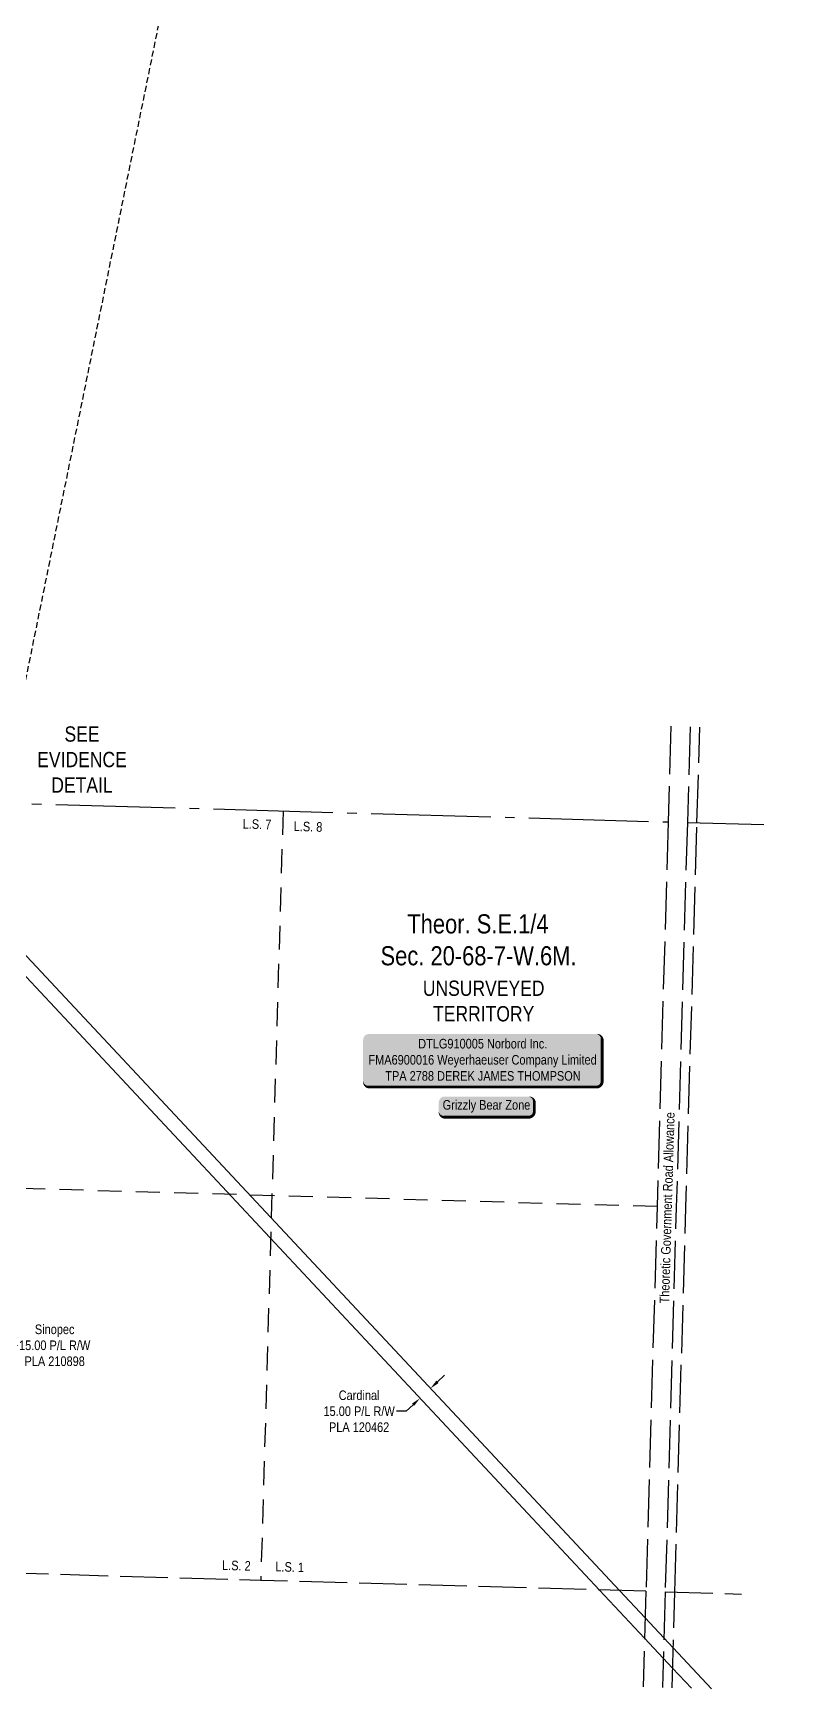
# Model space of a CAD drawing. Extents: x 368872 to 376095, y 6084698 to 6089875.
# Drawn here: x 369962 to 370744, y 6084788 to 6086519 of the extents above; entities that cross this region are included whole.
import ezdxf
from ezdxf.enums import TextEntityAlignment as Align

# ---------------------------------------------------------------- set-up
doc = ezdxf.new("R2010")
doc.units = 0
doc.header["$LTSCALE"] = 5
doc.header["$PDSIZE"] = 0.5
for name, pattern in [('foc-LSD', [8, 5, -3]), ('foc-QUARTERLINE', [33, 25, -3, 2, -3]), ('foc-TIELINE', [1.875, 1.25, -0.625]), ('foc-UNSURVEYED', [12.5, 10, -2.5])]:
    doc.linetypes.add(name, pattern=pattern)
doc.layers.get('Defpoints').update_dxf_attribs({"color": 9})
for name, color, linetype in [('AS-WILDLIFE-BLOCK', 131, 'Continuous'), ('C-SYMBOL', 7, 'Continuous'), ('F-RW', 190, 'Continuous'), ('L-DETAIL-T', 3, 'Continuous'), ('L-ROAD-T', 7, 'Continuous'), ('L-SECQ', 8, 'foc-QUARTERLINE'), ('L-SECTION-LSD', 7, 'foc-LSD'), ('L-TIE', 7, 'foc-TIELINE'), ('L-UNS-T', 3, 'Continuous'), ('L-USEC', 7, 'foc-UNSURVEYED')]:
    doc.layers.add(name, color=color, linetype=linetype)
doc.layers.add('C-RW-T', color=13, linetype='Continuous', lineweight=9)
doc.styles.add('100L', font='ARIALN.TTF', dxfattribs={"height": 11})
doc.styles.add('175L', font='ARIALN.TTF', dxfattribs={"height": 20})
doc.styles.add('80', font='ARIALN.TTF', dxfattribs={"height": 10})
doc.styles.add('80CG', font='ARIALN.TTF', dxfattribs={"height": 10})
doc.styles.add('80L', font='ARIALN.TTF', dxfattribs={"height": 10})
doc.dimstyles.new('Compass 5 000', dxfattribs={"dimscale": 5, "dimtxt": 9, "dimasz": 2, "dimexe": 0.2, "dimexo": 0.0625, "dimgap": 0.5, "dimtad": 0, "dimtih": 1, "dimtoh": 1, "dimzin": 0, "dimdsep": 46, "dimtxsty": '80CG', "dimcen": 0.1, "dimse1": 1, "dimse2": 1, "dimclrd": 256, "dimclrt": 256, "dimaunit": 1, "dimadec": 4, "dimazin": 0, "dimtfac": 0.06, "dimtofl": 0, "dimtmove": 0, "dimatfit": 1, "dimfxl": 0.2, "dimtolj": 1, "dimtzin": 0, "dimlwd": -1, "dimarcsym": 0})

# ---------------------------------------------------------------- blocks, each defined once
blk = doc.blocks.new('*U368')
h = blk.add_hatch(color=255)
edge = h.paths.add_edge_path()
edge.add_line((-119, -28.5), (119, -28.5))
edge.add_arc((119, -22.5), 6, 270, 360)
edge.add_line((125, -22.5), (125, 21))
edge.add_arc((119, 21), 6, 0, 90)
edge.add_line((119, 27), (-119, 27))
edge.add_arc((-119, 21), 6, 90, 180)
edge.add_line((-125, 21), (-125, -22.5))
edge.add_arc((-119, -22.5), 6, 180, 270)
at = {"color": 44, "flags": 128}
blk.add_lwpolyline([(-119, -28.5, 3, 3, 0), (119, -28.5, 3, 3, 0.414214), (125, -22.5, 3, 3, 0), (125, 21, 3, 0, 0.414214), (119, 27, 0, 0, 0), (-119, 27, 0, 0, 0.414214), (-125, 21, 0, 0, 0), (-125, -22.5, 0, 3, 0.414214)], format="xyseb", close=True, dxfattribs=at)
at = {"color": 44, "style": '80'}
blk.add_attdef('ENTER_TEXT_001', (-36, -5), '', height=10, dxfattribs=at)
blk = doc.blocks.new('*D370')
at = {"layer": 'Defpoints', "color": 0, "transparency": 16777216}
for p in [(370023.2, 6085459.1), (370034.1, 6085469.4), (370366.7, 6085092)]:
    blk.add_point(p, dxfattribs=at)
at = {"layer": 'F-RW', "transparency": 16777216}
for p, q in [((370385, 6085109.1), (370392.3, 6085115.9)), ((370352.1, 6085078.3), (370342.1, 6085078.3)), ((370359.4, 6085085.1), (370352.1, 6085078.3))]:
    blk.add_line(p, q, dxfattribs=at)
for points in [[(370383.8, 6085110.3), (370386.1, 6085107.8), (370377.7, 6085102.2)], [(370358.3, 6085086.4), (370360.5, 6085083.9), (370366.7, 6085092)]]:
    blk.add_solid(points, dxfattribs=at)
at = {"layer": 'F-RW', "transparency": 16777216, "insert": (370303, 6085078.3), "char_height": 10, "attachment_point": 5, "style": '80CG'}
blk.add_mtext('\\A1;Cardinal\\P15.00 P/L R/W\\PPLA 120462', dxfattribs=at)
blk = doc.blocks.new('*D371')
at = {"layer": 'C-RW-T', "transparency": 16777216}
for p, q in [((369854, 6085233.6), (369847.2, 6085240.9)), ((369878.1, 6085208.2), (369935.7, 6085147.2)), ((369935.7, 6085147.2), (369945.7, 6085147.2))]:
    blk.add_line(p, q, dxfattribs=at)
for points in [[(369855.2, 6085234.8), (369852.8, 6085232.5), (369860.9, 6085226.4)], [(369879.3, 6085209.3), (369876.8, 6085207), (369871.2, 6085215.5)]]:
    blk.add_solid(points, dxfattribs=at)
at = {"layer": 'Defpoints', "color": 0, "transparency": 16777216}
for p in [(369871.2, 6085215.5), (369829.9, 6085197.1), (369840.2, 6085186.2)]:
    blk.add_point(p, dxfattribs=at)
at = {"layer": 'C-RW-T', "transparency": 16777216, "insert": (369984.7, 6085147.2), "char_height": 10, "attachment_point": 5, "style": '80CG'}
blk.add_mtext('\\A1;Sinopec\\P15.00 P/L R/W\\PPLA 210898', dxfattribs=at)
blk = doc.blocks.new('*U468')
h = blk.add_hatch(color=255)
edge = h.paths.add_edge_path()
edge.add_line((-44, -11.5), (44, -11.5))
edge.add_arc((44, -5.5), 6, 270, 360)
edge.add_line((50, -5.5), (50, 4))
edge.add_arc((44, 4), 6, 0, 90)
edge.add_line((44, 10), (-44, 10))
edge.add_arc((-44, 4), 6, 90, 180)
edge.add_line((-50, 4), (-50, -5.5))
edge.add_arc((-44, -5.5), 6, 180, 270)
at = {"color": 131, "flags": 128}
blk.add_lwpolyline([(-44, -11.5, 3, 3, 0), (44, -11.5, 3, 3, 0.414214), (50, -5.5, 3, 3, 0), (50, 4, 3, 0, 0.414214), (44, 10, 0, 0, 0), (-44, 10, 0, 0, 0.414214), (-50, 4, 0, 0, 0), (-50, -5.5, 0, 3, 0.414214)], format="xyseb", close=True, dxfattribs=at)
at = {"color": 131, "style": '80'}
blk.add_attdef('ENTER_TEXT_001', (-36, -5), '', height=10, dxfattribs=at)

msp = doc.modelspace()

# ---------------------------------------------------------------- linework, layer by layer
at = {"layer": 'F-RW'}
for points in [[(370650.446, 6084788.749), (370630.766, 6084809.781), (370601.49, 6084841.069), (370554.308, 6084891.492), (369819.674, 6085676.613), (369780.646, 6085718.321), (369698.318, 6085806.308), (369698.703, 6085820.671)], [(369713.68, 6085820.244), (369713.461, 6085812.054), (369801.726, 6085717.722), (369820.291, 6085697.882), (370575.389, 6084890.893), (370602.103, 6084862.343), (370631.379, 6084831.056), (370671.528, 6084788.148)]]:
    msp.add_lwpolyline(points, dxfattribs=at)
at = {"layer": 'L-SECQ', "flags": 128}
for points in [[(369820.851, 6085717.179), (370626.091, 6085694.235)], [(370646.193, 6085693.662), (370726.019, 6085691.385)]]:
    msp.add_lwpolyline(points, dxfattribs=at)
at = {"layer": 'L-SECTION-LSD', "flags": 128}
for points in [[(370223.471, 6085705.707), (370200.208, 6084901.58)], [(370614.497, 6085292.173), (369809.182, 6085315.114)]]:
    msp.add_lwpolyline(points, dxfattribs=at)
at = {"layer": 'L-USEC', "flags": 128}
for points in [[(370628.973, 6085794.164), (370626.091, 6085694.235)], [(370649.075, 6085793.585), (370646.193, 6085693.655)], [(370656.245, 6085693.375), (370659.127, 6085793.305)], [(370626.091, 6085694.235), (370614.497, 6085292.173), (370602.904, 6084890.113)], [(370646.193, 6085693.655), (370634.6, 6085291.593), (370623.006, 6084889.533)], [(370633.057, 6084889.254), (370644.651, 6085291.316), (370656.245, 6085693.375)], [(370602.904, 6084890.113), (370200.208, 6084901.58), (369797.513, 6084913.047)], [(370602.904, 6084890.113), (370600.023, 6084790.185)], [(370623.006, 6084889.533), (370620.126, 6084789.605)], [(370623.007, 6084889.54), (370702.833, 6084887.267)], [(370630.176, 6084789.326), (370633.057, 6084889.254)]]:
    msp.add_lwpolyline(points, dxfattribs=at)

# ---------------------------------------------------------------- block references
at = {"layer": 'AS-WILDLIFE-BLOCK'}
ref = msp.add_blockref('*U468', (370436.249, 6085397.142), dxfattribs=dict(at, xscale=0.99969773, yscale=0.99969773, zscale=0.99969773))
ref.add_attrib('ENTER_TEXT_001', 'Grizzly Bear Zone', (370390.352, 6085393.524), dxfattribs={"layer": '0', "color": 131, "height": 9.99698, "style": '80'})
at = {"layer": 'C-SYMBOL'}
ref = msp.add_blockref('*U368', (370432.183, 6085445.643), dxfattribs=dict(at, xscale=0.99969773, yscale=0.99969773, zscale=0.99969773))
ref.add_attrib('ENTER_TEXT_001', 'DTLG910005 Norbord Inc.', (370364.765, 6085457.48), dxfattribs={"layer": '0', "color": 44, "height": 9.99698, "style": '80'})
ref.add_attrib('ENTER_TEXT_002', 'FMA6900016 Weyerhaeuser Company Limited', (370312.765, 6085440.641), dxfattribs={"layer": '0', "color": 44, "height": 9.99698, "style": '80'})
ref.add_attrib('ENTER_TEXT_003', 'TPA 2788 DEREK JAMES THOMPSON', (370330.379, 6085423.802), dxfattribs={"layer": '0', "color": 44, "height": 9.99698, "style": '80'})

# ---------------------------------------------------------------- texts
at = {"layer": 'C-SYMBOL', "color": 3, "insert": (370324.797, 6085597.7), "char_height": 19.99395, "width": 203.18086, "attachment_point": 1, "style": '175L'}
msp.add_mtext('\\pi28.59067;Theor. S.E.1/4\\P\\pi0.61823;Sec. 20-68-7-W.6M.', dxfattribs=at)
at = {"layer": 'L-DETAIL-T', "insert": (370013.278, 6085759.444), "char_height": 16.00174, "width": 92.86316, "attachment_point": 5, "style": '80CG'}
msp.add_mtext('SEE EVIDENCE DETAIL', dxfattribs=at)
at = {"layer": 'L-ROAD-T', "style": '80L'}
msp.add_text('Theoretic Government Road Allowance', height=9.99698, rotation=88.32697, dxfattribs=at).set_placement((370625.032, 6085290.933), align=Align.MIDDLE_CENTER)
at = {"layer": 'L-UNS-T', "color": 3, "insert": (370433.232, 6085506.985), "char_height": 15.99516, "attachment_point": 5, "style": '80L'}
msp.add_mtext_dynamic_manual_height_columns('UNSURVEYED TERRITORY', width=126.37554, gutter_width=47.486, heights=[0], dxfattribs=at)

# ---------------------------------------------------------------- dimensions: what is measured, and where the dimension line sits
at = {"layer": 'C-RW-T'}
dim = msp.add_linear_dim(base=(369871.188, 6085215.452), p1=(369829.925, 6085197.102), p2=(369840.224, 6085186.201), angle=313.370192, text='Sinopec\\P15.00 P/L R/W\\PPLA 210898', dimstyle='Compass 5 000', dxfattribs=at)
dim.commit()
dim.dimension.update_dxf_attribs({"geometry": '*D371', "text_midpoint": (369984.741, 6085147.209), "dimtype": 161})
at = {"layer": 'F-RW'}
dim = msp.add_linear_dim(base=(370366.71, 6085091.982), p1=(370034.124, 6085469.354), p2=(370023.184, 6085459.117), angle=223.097315, text='Cardinal\\P15.00 P/L R/W\\PPLA 120462', dimstyle='Compass 5 000', dxfattribs=at)
dim.commit()
dim.dimension.update_dxf_attribs({"geometry": '*D370', "text_midpoint": (370303.02, 6085078.317), "dimtype": 161})

# ---------------------------------------------------------------- next in the draw order: texts
at = {"layer": 'L-SECTION-LSD', "attachment_point": 1, "rotation": 358.368285, "style": '100L', "bg_fill": 3, "box_fill_scale": 1.5, "bg_fill_color": 256, "bg_fill_transparency": 0}
for s, width, insert, char_height in [('\\pi2.30542;L.S. 7', 30.87114, (370179.142, 6085697.432), 9.99698), ('L.S. 8', 30.39195, (370234.812, 6085694.757), 9.997), ('\\pi2.13981;L.S. 2', 30.64415, (370157.755, 6084922.557), 9.99698), ('L.S. 1', 29.98213, (370215.652, 6084920.99), 9.997)]:
    msp.add_mtext_dynamic_manual_height_columns(s, width=width, gutter_width=54.983, heights=[0], dxfattribs=dict(at, insert=insert, char_height=char_height))

# ---------------------------------------------------------------- next in the draw order: linework, layer by layer
at = {"layer": 'L-TIE'}
msp.add_line((370744.004, 6089734.366), (369845.677, 6085308.054), dxfattribs=at)

doc.saveas('drawing.dxf')
